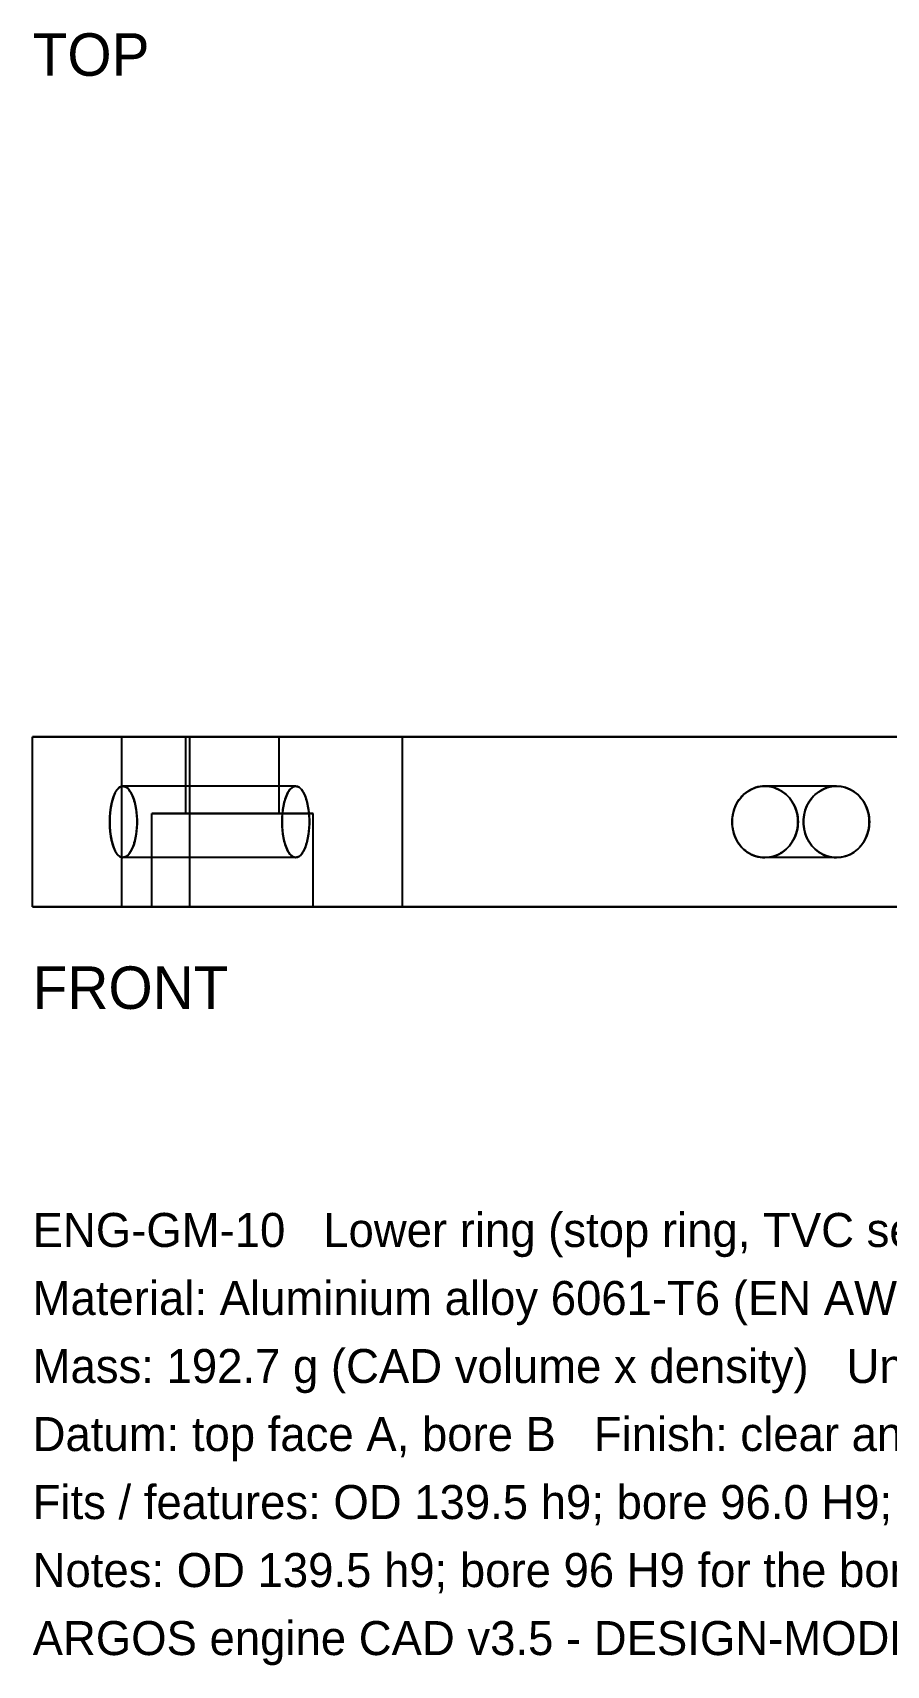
# Model space of a CAD drawing. Header units: millimetres. Extents: x 0 to 324, y -45 to 194.
# Drawn here: x 0 to 50.2, y -44.6 to 51.4 of the extents above; entities that cross this region are included whole.
import ezdxf

# ---------------------------------------------------------------- set-up
doc = ezdxf.new("R2010")
doc.units = ezdxf.units.MM
for name, color, linetype in [('FRONT_HIDDEN', 8, 'CONTINUOUS'), ('FRONT_VISIBLE', 7, 'Continuous'), ('TOP_VISIBLE', 7, 'Continuous')]:
    doc.layers.add(name, color=color, linetype=linetype)

msp = doc.modelspace()

# ---------------------------------------------------------------- linework, layer by layer
at = {"layer": 'FRONT_HIDDEN'}
for points in [[(139.5, 10), (133.435, 10), (127.37, 10), (121.304, 10), (115.239, 10), (109.174, 10), (103.109, 10), (97.043, 10), (90.978, 10), (84.913, 10), (78.848, 10), (72.783, 10), (66.717, 10), (60.652, 10), (54.587, 10), (48.522, 10), (42.457, 10), (36.391, 10), (30.326, 10), (24.261, 10), (18.196, 10), (12.13, 10), (6.065, 10), (0, 10)], [(9.25, 10), (9.076, 10), (8.902, 10), (8.728, 10), (8.554, 10), (8.38, 10), (8.207, 10), (8.033, 10), (7.859, 10), (7.685, 10), (7.511, 10), (7.337, 10), (7.163, 10), (6.989, 10), (6.815, 10), (6.641, 10), (6.467, 10), (6.293, 10), (6.12, 10), (5.946, 10), (5.772, 10), (5.598, 10), (5.424, 10), (5.25, 10)], [(5.25, 10), (5.424, 10), (5.598, 10), (5.772, 10), (5.946, 10), (6.12, 10), (6.293, 10), (6.467, 10), (6.641, 10), (6.815, 10), (6.989, 10), (7.163, 10), (7.337, 10), (7.511, 10), (7.685, 10), (7.859, 10), (8.033, 10), (8.207, 10), (8.38, 10), (8.554, 10), (8.728, 10), (8.902, 10), (9.076, 10), (9.25, 10)], [(5.25, 0), (5.25, 10)], [(14.5, 10), (14.261, 10), (14.022, 10), (13.783, 10), (13.543, 10), (13.304, 10), (13.065, 10), (12.826, 10), (12.587, 10), (12.348, 10), (12.109, 10), (11.87, 10), (11.63, 10), (11.391, 10), (11.152, 10), (10.913, 10), (10.674, 10), (10.435, 10), (10.196, 10), (9.957, 10), (9.717, 10), (9.478, 10), (9.239, 10), (9, 10)], [(9, 10), (9.239, 10), (9.478, 10), (9.717, 10), (9.957, 10), (10.196, 10), (10.435, 10), (10.674, 10), (10.913, 10), (11.152, 10), (11.391, 10), (11.63, 10), (11.87, 10), (12.109, 10), (12.348, 10), (12.587, 10), (12.826, 10), (13.065, 10), (13.304, 10), (13.543, 10), (13.783, 10), (14.022, 10), (14.261, 10), (14.5, 10)], [(14.5, 10), (14.261, 10), (14.022, 10), (13.783, 10), (13.543, 10), (13.304, 10), (13.065, 10), (12.826, 10), (12.587, 10), (12.348, 10), (12.109, 10), (11.87, 10), (11.63, 10), (11.391, 10), (11.152, 10), (10.913, 10), (10.674, 10), (10.435, 10), (10.196, 10), (9.957, 10), (9.717, 10), (9.478, 10), (9.239, 10), (9, 10)], [(9, 10), (9.239, 10), (9.478, 10), (9.717, 10), (9.957, 10), (10.196, 10), (10.435, 10), (10.674, 10), (10.913, 10), (11.152, 10), (11.391, 10), (11.63, 10), (11.87, 10), (12.109, 10), (12.348, 10), (12.587, 10), (12.826, 10), (13.065, 10), (13.304, 10), (13.543, 10), (13.783, 10), (14.022, 10), (14.261, 10), (14.5, 10)], [(9, 5.5), (9, 10)], [(9, 5.5), (9, 10)], [(9.25, 0), (9.25, 10)], [(14.5, 5.5), (14.5, 10)], [(14.5, 5.5), (14.5, 10)], [(117.75, 10), (113.576, 10), (109.402, 10), (105.228, 10), (101.054, 10), (96.88, 10), (92.707, 10), (88.533, 10), (84.359, 10), (80.185, 10), (76.011, 10), (71.837, 10), (67.663, 10), (63.489, 10), (59.315, 10), (55.141, 10), (50.967, 10), (46.793, 10), (42.62, 10), (38.446, 10), (34.272, 10), (30.098, 10), (25.924, 10), (21.75, 10)], [(21.75, 10), (25.924, 10), (30.098, 10), (34.272, 10), (38.446, 10), (42.62, 10), (46.793, 10), (50.967, 10), (55.141, 10), (59.315, 10), (63.489, 10), (67.663, 10), (71.837, 10), (76.011, 10), (80.185, 10), (84.359, 10), (88.533, 10), (92.707, 10), (96.88, 10), (101.054, 10), (105.228, 10), (109.402, 10), (113.576, 10), (117.75, 10)], [(21.75, 0), (21.75, 10)], [(4.887, 6.772), (4.892, 6.781), (4.897, 6.79), (4.902, 6.798), (4.907, 6.807), (4.913, 6.815), (4.918, 6.824), (4.924, 6.832), (4.929, 6.841), (4.935, 6.849), (4.941, 6.858), (4.947, 6.866), (4.953, 6.874), (4.959, 6.882), (4.965, 6.89), (4.971, 6.898), (4.977, 6.906), (4.984, 6.914), (4.99, 6.922), (4.997, 6.929), (5.003, 6.937), (5.01, 6.945), (5.017, 6.952), (5.024, 6.959)], [(5.132, 7.047), (5.137, 7.05), (5.141, 7.053), (5.146, 7.055), (5.15, 7.058), (5.155, 7.06), (5.159, 7.062), (5.164, 7.065), (5.168, 7.067), (5.173, 7.069), (5.178, 7.071), (5.183, 7.073), (5.187, 7.075), (5.192, 7.077), (5.197, 7.079), (5.202, 7.081), (5.207, 7.083), (5.212, 7.084), (5.216, 7.086), (5.221, 7.087), (5.226, 7.089), (5.231, 7.09), (5.236, 7.091), (5.241, 7.092)], [(5.25, 7.094), (5.253, 7.095), (5.255, 7.095), (5.258, 7.096), (5.26, 7.096), (5.263, 7.096), (5.265, 7.097), (5.268, 7.097), (5.271, 7.098), (5.273, 7.098), (5.276, 7.098), (5.278, 7.098), (5.281, 7.099), (5.283, 7.099), (5.286, 7.099), (5.289, 7.099), (5.291, 7.099), (5.294, 7.1), (5.296, 7.1), (5.299, 7.1), (5.302, 7.1), (5.304, 7.1), (5.307, 7.1), (5.309, 7.1)], [(5.309, 7.1), (5.506, 7.037), (5.66, 6.896), (5.778, 6.724), (5.871, 6.536), (5.945, 6.341), (6.005, 6.14), (6.052, 5.936), (6.089, 5.73), (6.115, 5.522), (6.133, 5.314), (6.141, 5.105), (6.141, 4.895), (6.133, 4.686), (6.115, 4.478), (6.089, 4.27), (6.052, 4.064), (6.005, 3.86), (5.945, 3.659), (5.871, 3.464), (5.778, 3.276), (5.66, 3.104), (5.506, 2.963), (5.309, 2.9)], [(15.472, 7.1), (5.309, 7.1)], [(15.472, 7.1), (5.309, 7.1)], [(14.668, 5), (14.669, 5.104), (14.672, 5.208), (14.677, 5.312), (14.684, 5.416), (14.693, 5.52), (14.705, 5.624), (14.718, 5.727), (14.734, 5.83), (14.752, 5.932), (14.773, 6.034), (14.796, 6.136), (14.823, 6.237), (14.852, 6.337), (14.885, 6.435), (14.923, 6.532), (14.964, 6.628), (15.011, 6.721), (15.065, 6.81), (15.126, 6.895), (15.196, 6.972), (15.277, 7.037), (15.37, 7.083), (15.472, 7.1)], [(15.472, 7.1), (15.277, 7.037), (15.126, 6.895), (15.011, 6.721), (14.923, 6.532), (14.852, 6.337), (14.796, 6.136), (14.752, 5.932), (14.718, 5.727), (14.693, 5.52), (14.677, 5.312), (14.669, 5.104), (14.669, 4.896), (14.677, 4.688), (14.693, 4.48), (14.718, 4.273), (14.752, 4.068), (14.796, 3.864), (14.852, 3.663), (14.923, 3.468), (15.011, 3.279), (15.126, 3.105), (15.277, 2.963), (15.472, 2.9)], [(16.276, 5), (16.275, 5.104), (16.272, 5.208), (16.267, 5.312), (16.26, 5.416), (16.251, 5.52), (16.239, 5.624), (16.226, 5.727), (16.21, 5.83), (16.192, 5.932), (16.171, 6.034), (16.148, 6.136), (16.122, 6.237), (16.092, 6.337), (16.059, 6.435), (16.022, 6.532), (15.98, 6.628), (15.933, 6.721), (15.879, 6.81), (15.819, 6.895), (15.749, 6.972), (15.668, 7.037), (15.574, 7.083), (15.472, 7.1)], [(15.472, 7.1), (15.668, 7.037), (15.819, 6.895), (15.933, 6.721), (16.022, 6.532), (16.092, 6.337), (16.148, 6.136), (16.192, 5.932), (16.226, 5.727), (16.251, 5.52), (16.267, 5.312), (16.275, 5.104), (16.275, 4.896), (16.267, 4.688), (16.251, 4.48), (16.226, 4.273), (16.192, 4.068), (16.148, 3.864), (16.092, 3.663), (16.022, 3.468), (15.933, 3.279), (15.819, 3.105), (15.668, 2.963), (15.472, 2.9)], [(43.058, 2.9), (42.784, 2.921), (42.516, 2.984), (42.26, 3.087), (42.023, 3.226), (41.809, 3.398), (41.62, 3.598), (41.46, 3.822), (41.33, 4.065), (41.232, 4.322), (41.167, 4.589), (41.134, 4.862), (41.134, 5.138), (41.167, 5.411), (41.232, 5.678), (41.33, 5.935), (41.46, 6.178), (41.62, 6.402), (41.809, 6.602), (42.023, 6.774), (42.26, 6.913), (42.516, 7.016), (42.784, 7.079), (43.058, 7.1)], [(43.058, 7.1), (43.196, 7.095), (43.333, 7.079), (43.469, 7.052), (43.603, 7.016), (43.733, 6.969), (43.859, 6.913), (43.982, 6.848), (44.099, 6.775), (44.21, 6.693), (44.316, 6.603), (44.415, 6.507), (44.507, 6.404), (44.593, 6.295), (44.67, 6.181), (44.741, 6.062), (44.803, 5.938), (44.858, 5.811), (44.904, 5.681), (44.942, 5.548), (44.972, 5.413), (44.993, 5.276), (45.006, 5.138), (45.01, 5)], [(47.267, 7.1), (43.058, 7.1)], [(47.267, 7.1), (43.058, 7.1)], [(47.267, 7.1), (47.129, 7.095), (46.992, 7.079), (46.857, 7.052), (46.724, 7.016), (46.594, 6.969), (46.468, 6.913), (46.346, 6.848), (46.23, 6.774), (46.119, 6.692), (46.014, 6.603), (45.915, 6.506), (45.824, 6.403), (45.739, 6.294), (45.662, 6.179), (45.593, 6.06), (45.531, 5.937), (45.477, 5.81), (45.432, 5.679), (45.394, 5.547), (45.365, 5.412), (45.344, 5.275), (45.331, 5.138), (45.327, 5)], [(47.267, 2.9), (46.992, 2.921), (46.724, 2.984), (46.468, 3.087), (46.23, 3.226), (46.014, 3.397), (45.824, 3.597), (45.662, 3.821), (45.531, 4.063), (45.432, 4.321), (45.365, 4.588), (45.331, 4.862), (45.331, 5.138), (45.365, 5.412), (45.432, 5.679), (45.531, 5.937), (45.662, 6.179), (45.824, 6.403), (46.014, 6.603), (46.23, 6.774), (46.468, 6.913), (46.724, 7.016), (46.992, 7.079), (47.267, 7.1)], [(47.267, 2.9), (47.542, 2.921), (47.811, 2.984), (48.067, 3.087), (48.305, 3.226), (48.521, 3.397), (48.711, 3.597), (48.873, 3.821), (49.004, 4.063), (49.103, 4.321), (49.17, 4.588), (49.203, 4.862), (49.203, 5.138), (49.17, 5.412), (49.103, 5.679), (49.004, 5.937), (48.873, 6.179), (48.711, 6.403), (48.521, 6.603), (48.305, 6.774), (48.067, 6.913), (47.811, 7.016), (47.542, 7.079), (47.267, 7.1)], [(47.267, 7.1), (47.405, 7.095), (47.542, 7.079), (47.678, 7.052), (47.811, 7.016), (47.941, 6.969), (48.067, 6.913), (48.188, 6.848), (48.305, 6.774), (48.416, 6.692), (48.521, 6.603), (48.619, 6.506), (48.711, 6.403), (48.796, 6.294), (48.873, 6.179), (48.942, 6.06), (49.004, 5.937), (49.057, 5.81), (49.103, 5.679), (49.141, 5.547), (49.17, 5.412), (49.191, 5.275), (49.203, 5.138), (49.207, 5)], [(4.554, 5.467), (4.555, 5.48), (4.556, 5.494), (4.557, 5.507), (4.558, 5.521), (4.56, 5.534), (4.561, 5.547), (4.562, 5.561), (4.563, 5.574), (4.565, 5.588), (4.566, 5.601), (4.568, 5.614), (4.569, 5.628), (4.571, 5.641), (4.572, 5.655), (4.574, 5.668), (4.575, 5.681), (4.577, 5.695), (4.579, 5.708), (4.58, 5.722), (4.582, 5.735), (4.584, 5.748), (4.586, 5.762), (4.588, 5.775)], [(4.601, 5.862), (4.602, 5.87), (4.603, 5.878), (4.605, 5.886), (4.606, 5.894), (4.607, 5.901), (4.609, 5.909), (4.61, 5.917), (4.611, 5.925), (4.613, 5.933), (4.614, 5.941), (4.616, 5.948), (4.617, 5.956), (4.618, 5.964), (4.62, 5.972), (4.621, 5.979), (4.623, 5.987), (4.624, 5.995), (4.626, 6.003), (4.627, 6.011), (4.629, 6.018), (4.63, 6.026), (4.632, 6.034), (4.634, 6.042)], [(4.698, 6.308), (4.703, 6.322), (4.707, 6.336), (4.711, 6.35), (4.715, 6.364), (4.72, 6.378), (4.724, 6.392), (4.729, 6.406), (4.733, 6.42), (4.738, 6.434), (4.743, 6.448), (4.747, 6.462), (4.752, 6.475), (4.757, 6.489), (4.762, 6.503), (4.768, 6.517), (4.773, 6.53), (4.778, 6.544), (4.784, 6.558), (4.789, 6.571), (4.795, 6.585), (4.801, 6.599), (4.806, 6.612), (4.812, 6.625)], [(4.535, 5), (4.535, 5.007), (4.535, 5.014), (4.535, 5.021), (4.535, 5.028), (4.535, 5.035), (4.535, 5.041), (4.535, 5.048), (4.535, 5.055), (4.535, 5.062), (4.535, 5.069), (4.535, 5.076), (4.536, 5.083), (4.536, 5.09), (4.536, 5.097), (4.536, 5.104), (4.536, 5.11), (4.536, 5.117), (4.536, 5.124), (4.536, 5.131), (4.537, 5.138), (4.537, 5.145), (4.537, 5.152), (4.537, 5.159)], [(4.653, 3.871), (4.642, 3.919), (4.632, 3.968), (4.622, 4.016), (4.613, 4.065), (4.605, 4.114), (4.597, 4.162), (4.59, 4.211), (4.583, 4.26), (4.577, 4.309), (4.571, 4.358), (4.565, 4.408), (4.56, 4.457), (4.556, 4.506), (4.552, 4.555), (4.548, 4.605), (4.545, 4.654), (4.542, 4.703), (4.54, 4.753), (4.538, 4.802), (4.537, 4.852), (4.536, 4.901), (4.535, 4.951), (4.535, 5)], [(16.5, 5.5), (16.087, 5.5), (15.674, 5.5), (15.261, 5.5), (14.848, 5.5), (14.435, 5.5), (14.022, 5.5), (13.609, 5.5), (13.196, 5.5), (12.783, 5.5), (12.37, 5.5), (11.957, 5.5), (11.543, 5.5), (11.13, 5.5), (10.717, 5.5), (10.304, 5.5), (9.891, 5.5), (9.478, 5.5), (9.065, 5.5), (8.652, 5.5), (8.239, 5.5), (7.826, 5.5), (7.413, 5.5), (7, 5.5)], [(7, 5.5), (7.413, 5.5), (7.826, 5.5), (8.239, 5.5), (8.652, 5.5), (9.065, 5.5), (9.478, 5.5), (9.891, 5.5), (10.304, 5.5), (10.717, 5.5), (11.13, 5.5), (11.543, 5.5), (11.957, 5.5), (12.37, 5.5), (12.783, 5.5), (13.196, 5.5), (13.609, 5.5), (14.022, 5.5), (14.435, 5.5), (14.848, 5.5), (15.261, 5.5), (15.674, 5.5), (16.087, 5.5), (16.5, 5.5)], [(16.5, 5.5), (16.087, 5.5), (15.674, 5.5), (15.261, 5.5), (14.848, 5.5), (14.435, 5.5), (14.022, 5.5), (13.609, 5.5), (13.196, 5.5), (12.783, 5.5), (12.37, 5.5), (11.957, 5.5), (11.543, 5.5), (11.13, 5.5), (10.717, 5.5), (10.304, 5.5), (9.891, 5.5), (9.478, 5.5), (9.065, 5.5), (8.652, 5.5), (8.239, 5.5), (7.826, 5.5), (7.413, 5.5), (7, 5.5)], [(7, 5.5), (7.413, 5.5), (7.826, 5.5), (8.239, 5.5), (8.652, 5.5), (9.065, 5.5), (9.478, 5.5), (9.891, 5.5), (10.304, 5.5), (10.717, 5.5), (11.13, 5.5), (11.543, 5.5), (11.957, 5.5), (12.37, 5.5), (12.783, 5.5), (13.196, 5.5), (13.609, 5.5), (14.022, 5.5), (14.435, 5.5), (14.848, 5.5), (15.261, 5.5), (15.674, 5.5), (16.087, 5.5), (16.5, 5.5)], [(7, 0), (7, 5.5)], [(7, 0), (7, 5.5)], [(14.5, 5.5), (14.261, 5.5), (14.022, 5.5), (13.783, 5.5), (13.543, 5.5), (13.304, 5.5), (13.065, 5.5), (12.826, 5.5), (12.587, 5.5), (12.348, 5.5), (12.109, 5.5), (11.87, 5.5), (11.63, 5.5), (11.391, 5.5), (11.152, 5.5), (10.913, 5.5), (10.674, 5.5), (10.435, 5.5), (10.196, 5.5), (9.957, 5.5), (9.717, 5.5), (9.478, 5.5), (9.239, 5.5), (9, 5.5)], [(9, 5.5), (9.239, 5.5), (9.478, 5.5), (9.717, 5.5), (9.957, 5.5), (10.196, 5.5), (10.435, 5.5), (10.674, 5.5), (10.913, 5.5), (11.152, 5.5), (11.391, 5.5), (11.63, 5.5), (11.87, 5.5), (12.109, 5.5), (12.348, 5.5), (12.587, 5.5), (12.826, 5.5), (13.065, 5.5), (13.304, 5.5), (13.543, 5.5), (13.783, 5.5), (14.022, 5.5), (14.261, 5.5), (14.5, 5.5)], [(14.5, 5.5), (14.261, 5.5), (14.022, 5.5), (13.783, 5.5), (13.543, 5.5), (13.304, 5.5), (13.065, 5.5), (12.826, 5.5), (12.587, 5.5), (12.348, 5.5), (12.109, 5.5), (11.87, 5.5), (11.63, 5.5), (11.391, 5.5), (11.152, 5.5), (10.913, 5.5), (10.674, 5.5), (10.435, 5.5), (10.196, 5.5), (9.957, 5.5), (9.717, 5.5), (9.478, 5.5), (9.239, 5.5), (9, 5.5)], [(9, 5.5), (9.239, 5.5), (9.478, 5.5), (9.717, 5.5), (9.957, 5.5), (10.196, 5.5), (10.435, 5.5), (10.674, 5.5), (10.913, 5.5), (11.152, 5.5), (11.391, 5.5), (11.63, 5.5), (11.87, 5.5), (12.109, 5.5), (12.348, 5.5), (12.587, 5.5), (12.826, 5.5), (13.065, 5.5), (13.304, 5.5), (13.543, 5.5), (13.783, 5.5), (14.022, 5.5), (14.261, 5.5), (14.5, 5.5)], [(15.472, 2.9), (15.37, 2.917), (15.277, 2.963), (15.196, 3.028), (15.126, 3.105), (15.065, 3.19), (15.011, 3.279), (14.964, 3.372), (14.923, 3.468), (14.885, 3.565), (14.852, 3.663), (14.823, 3.763), (14.796, 3.864), (14.773, 3.966), (14.752, 4.068), (14.734, 4.17), (14.718, 4.273), (14.705, 4.376), (14.693, 4.48), (14.684, 4.584), (14.677, 4.688), (14.672, 4.792), (14.669, 4.896), (14.668, 5)], [(15.472, 2.9), (15.574, 2.917), (15.668, 2.963), (15.749, 3.028), (15.819, 3.105), (15.879, 3.19), (15.933, 3.279), (15.98, 3.372), (16.022, 3.468), (16.059, 3.565), (16.092, 3.663), (16.122, 3.763), (16.148, 3.864), (16.171, 3.966), (16.192, 4.068), (16.21, 4.17), (16.226, 4.273), (16.239, 4.376), (16.251, 4.48), (16.26, 4.584), (16.267, 4.688), (16.272, 4.792), (16.275, 4.896), (16.276, 5)], [(16.5, 0), (16.5, 5.5)], [(16.5, 0), (16.5, 5.5)], [(45.01, 5), (45.006, 4.862), (44.993, 4.724), (44.972, 4.587), (44.942, 4.452), (44.904, 4.319), (44.858, 4.189), (44.803, 4.062), (44.741, 3.938), (44.67, 3.819), (44.593, 3.705), (44.507, 3.596), (44.415, 3.493), (44.316, 3.397), (44.21, 3.307), (44.099, 3.225), (43.982, 3.152), (43.859, 3.087), (43.733, 3.031), (43.603, 2.984), (43.469, 2.948), (43.333, 2.921), (43.196, 2.905), (43.058, 2.9)], [(45.327, 5), (45.331, 4.862), (45.344, 4.725), (45.365, 4.588), (45.394, 4.453), (45.432, 4.321), (45.477, 4.19), (45.531, 4.063), (45.593, 3.94), (45.662, 3.821), (45.739, 3.706), (45.824, 3.597), (45.915, 3.494), (46.014, 3.397), (46.119, 3.308), (46.23, 3.226), (46.346, 3.152), (46.468, 3.087), (46.594, 3.031), (46.724, 2.984), (46.857, 2.948), (46.992, 2.921), (47.129, 2.905), (47.267, 2.9)], [(49.207, 5), (49.203, 4.862), (49.191, 4.725), (49.17, 4.588), (49.141, 4.453), (49.103, 4.321), (49.057, 4.19), (49.004, 4.063), (48.942, 3.94), (48.873, 3.821), (48.796, 3.706), (48.711, 3.597), (48.619, 3.494), (48.521, 3.397), (48.416, 3.308), (48.305, 3.226), (48.188, 3.152), (48.067, 3.087), (47.941, 3.031), (47.811, 2.984), (47.678, 2.948), (47.542, 2.921), (47.405, 2.905), (47.267, 2.9)], [(4.853, 3.289), (4.846, 3.304), (4.839, 3.318), (4.832, 3.332), (4.825, 3.347), (4.818, 3.361), (4.812, 3.376), (4.805, 3.39), (4.799, 3.405), (4.793, 3.42), (4.787, 3.435), (4.781, 3.45), (4.775, 3.464), (4.769, 3.479), (4.763, 3.494), (4.758, 3.509), (4.752, 3.524), (4.747, 3.539), (4.742, 3.554), (4.737, 3.57), (4.732, 3.585), (4.727, 3.6), (4.722, 3.615), (4.717, 3.63)], [(5.04, 3.025), (5.034, 3.03), (5.029, 3.036), (5.023, 3.041), (5.018, 3.047), (5.013, 3.052), (5.008, 3.058), (5.003, 3.064), (4.997, 3.07), (4.992, 3.076), (4.987, 3.081), (4.983, 3.087), (4.978, 3.093), (4.973, 3.099), (4.968, 3.105), (4.963, 3.112), (4.959, 3.118), (4.954, 3.124), (4.95, 3.13), (4.945, 3.136), (4.941, 3.143), (4.936, 3.149), (4.932, 3.155), (4.928, 3.162)], [(5.309, 2.9), (5.3, 2.9), (5.291, 2.901), (5.281, 2.901), (5.272, 2.902), (5.263, 2.904), (5.253, 2.905), (5.244, 2.907), (5.235, 2.909), (5.226, 2.911), (5.217, 2.914), (5.208, 2.917), (5.199, 2.92), (5.19, 2.923), (5.182, 2.927), (5.173, 2.931), (5.165, 2.935), (5.156, 2.939), (5.148, 2.944), (5.14, 2.948), (5.132, 2.953), (5.124, 2.958), (5.116, 2.963), (5.108, 2.968)], [(15.472, 2.9), (5.309, 2.9)], [(15.472, 2.9), (5.309, 2.9)], [(47.267, 2.9), (43.058, 2.9)], [(47.267, 2.9), (43.058, 2.9)], [(139.5, 0), (133.435, 0), (127.37, 0), (121.304, 0), (115.239, 0), (109.174, 0), (103.109, 0), (97.043, 0), (90.978, 0), (84.913, 0), (78.848, 0), (72.783, 0), (66.717, 0), (60.652, 0), (54.587, 0), (48.522, 0), (42.457, 0), (36.391, 0), (30.326, 0), (24.261, 0), (18.196, 0), (12.13, 0), (6.065, 0), (0, 0)], [(9.25, 0), (9.076, 0), (8.902, 0), (8.728, 0), (8.554, 0), (8.38, 0), (8.207, 0), (8.033, 0), (7.859, 0), (7.685, 0), (7.511, 0), (7.337, 0), (7.163, 0), (6.989, 0), (6.815, 0), (6.641, 0), (6.467, 0), (6.293, 0), (6.12, 0), (5.946, 0), (5.772, 0), (5.598, 0), (5.424, 0), (5.25, 0)], [(5.25, 0), (5.424, 0), (5.598, 0), (5.772, 0), (5.946, 0), (6.12, 0), (6.293, 0), (6.467, 0), (6.641, 0), (6.815, 0), (6.989, 0), (7.163, 0), (7.337, 0), (7.511, 0), (7.685, 0), (7.859, 0), (8.033, 0), (8.207, 0), (8.38, 0), (8.554, 0), (8.728, 0), (8.902, 0), (9.076, 0), (9.25, 0)], [(16.5, 0), (16.087, 0), (15.674, 0), (15.261, 0), (14.848, 0), (14.435, 0), (14.022, 0), (13.609, 0), (13.196, 0), (12.783, 0), (12.37, 0), (11.957, 0), (11.543, 0), (11.13, 0), (10.717, 0), (10.304, 0), (9.891, 0), (9.478, 0), (9.065, 0), (8.652, 0), (8.239, 0), (7.826, 0), (7.413, 0), (7, 0)], [(7, 0), (7.413, 0), (7.826, 0), (8.239, 0), (8.652, 0), (9.065, 0), (9.478, 0), (9.891, 0), (10.304, 0), (10.717, 0), (11.13, 0), (11.543, 0), (11.957, 0), (12.37, 0), (12.783, 0), (13.196, 0), (13.609, 0), (14.022, 0), (14.435, 0), (14.848, 0), (15.261, 0), (15.674, 0), (16.087, 0), (16.5, 0)], [(16.5, 0), (16.087, 0), (15.674, 0), (15.261, 0), (14.848, 0), (14.435, 0), (14.022, 0), (13.609, 0), (13.196, 0), (12.783, 0), (12.37, 0), (11.957, 0), (11.543, 0), (11.13, 0), (10.717, 0), (10.304, 0), (9.891, 0), (9.478, 0), (9.065, 0), (8.652, 0), (8.239, 0), (7.826, 0), (7.413, 0), (7, 0)], [(7, 0), (7.413, 0), (7.826, 0), (8.239, 0), (8.652, 0), (9.065, 0), (9.478, 0), (9.891, 0), (10.304, 0), (10.717, 0), (11.13, 0), (11.543, 0), (11.957, 0), (12.37, 0), (12.783, 0), (13.196, 0), (13.609, 0), (14.022, 0), (14.435, 0), (14.848, 0), (15.261, 0), (15.674, 0), (16.087, 0), (16.5, 0)], [(117.75, 0), (113.576, 0), (109.402, 0), (105.228, 0), (101.054, 0), (96.88, 0), (92.707, 0), (88.533, 0), (84.359, 0), (80.185, 0), (76.011, 0), (71.837, 0), (67.663, 0), (63.489, 0), (59.315, 0), (55.141, 0), (50.967, 0), (46.793, 0), (42.62, 0), (38.446, 0), (34.272, 0), (30.098, 0), (25.924, 0), (21.75, 0)], [(21.75, 0), (25.924, 0), (30.098, 0), (34.272, 0), (38.446, 0), (42.62, 0), (46.793, 0), (50.967, 0), (55.141, 0), (59.315, 0), (63.489, 0), (67.663, 0), (71.837, 0), (76.011, 0), (80.185, 0), (84.359, 0), (88.533, 0), (92.707, 0), (96.88, 0), (101.054, 0), (105.228, 0), (109.402, 0), (113.576, 0), (117.75, 0)]]:
    msp.add_lwpolyline(points, dxfattribs=at)
at = {"layer": 'FRONT_VISIBLE'}
for points in [[(0, 10), (6.065, 10), (12.13, 10), (18.196, 10), (24.261, 10), (30.326, 10), (36.391, 10), (42.457, 10), (48.522, 10), (54.587, 10), (60.652, 10), (66.717, 10), (72.783, 10), (78.848, 10), (84.913, 10), (90.978, 10), (97.043, 10), (103.109, 10), (109.174, 10), (115.239, 10), (121.304, 10), (127.37, 10), (133.435, 10), (139.5, 10)], [(0, 0), (0, 10)], [(5.309, 7.1), (5.115, 7.037), (4.967, 6.893), (4.857, 6.718), (4.772, 6.529), (4.706, 6.332), (4.653, 6.132), (4.612, 5.929), (4.581, 5.724), (4.558, 5.518), (4.543, 5.311), (4.536, 5.104), (4.536, 4.896), (4.543, 4.689), (4.558, 4.482), (4.581, 4.276), (4.612, 4.071), (4.653, 3.868), (4.706, 3.668), (4.772, 3.471), (4.857, 3.282), (4.967, 3.107), (5.115, 2.963), (5.309, 2.9)], [(4.812, 6.625), (4.815, 6.632), (4.818, 6.639), (4.821, 6.645), (4.824, 6.651), (4.827, 6.658), (4.83, 6.664), (4.833, 6.671), (4.836, 6.677), (4.84, 6.684), (4.843, 6.69), (4.846, 6.697), (4.849, 6.703), (4.852, 6.709), (4.856, 6.716), (4.859, 6.722), (4.862, 6.728), (4.866, 6.735), (4.869, 6.741), (4.873, 6.747), (4.876, 6.753), (4.88, 6.76), (4.883, 6.766), (4.887, 6.772)], [(5.024, 6.959), (5.028, 6.964), (5.033, 6.968), (5.037, 6.972), (5.041, 6.977), (5.046, 6.981), (5.05, 6.985), (5.055, 6.989), (5.059, 6.993), (5.064, 6.997), (5.068, 7.001), (5.073, 7.005), (5.078, 7.009), (5.082, 7.013), (5.087, 7.016), (5.092, 7.02), (5.097, 7.024), (5.102, 7.027), (5.107, 7.031), (5.112, 7.034), (5.117, 7.038), (5.122, 7.041), (5.127, 7.044), (5.132, 7.047)], [(5.241, 7.092), (5.242, 7.093), (5.242, 7.093), (5.243, 7.093), (5.243, 7.093), (5.243, 7.093), (5.244, 7.093), (5.244, 7.093), (5.244, 7.093), (5.245, 7.093), (5.245, 7.093), (5.246, 7.093), (5.246, 7.093), (5.246, 7.093), (5.247, 7.094), (5.247, 7.094), (5.247, 7.094), (5.248, 7.094), (5.248, 7.094), (5.248, 7.094), (5.249, 7.094), (5.249, 7.094), (5.25, 7.094), (5.25, 7.094)], [(6.142, 5), (6.141, 5.105), (6.138, 5.209), (6.133, 5.314), (6.125, 5.418), (6.115, 5.522), (6.103, 5.626), (6.089, 5.73), (6.072, 5.833), (6.052, 5.936), (6.03, 6.038), (6.005, 6.14), (5.977, 6.241), (5.945, 6.341), (5.91, 6.439), (5.871, 6.536), (5.827, 6.631), (5.778, 6.724), (5.723, 6.813), (5.66, 6.896), (5.588, 6.973), (5.506, 7.037), (5.412, 7.083), (5.309, 7.1)], [(43.058, 7.1), (42.92, 7.095), (42.784, 7.079), (42.648, 7.053), (42.516, 7.016), (42.386, 6.97), (42.26, 6.913), (42.139, 6.848), (42.023, 6.774), (41.913, 6.692), (41.809, 6.602), (41.711, 6.505), (41.62, 6.402), (41.536, 6.293), (41.46, 6.178), (41.391, 6.059), (41.33, 5.935), (41.277, 5.808), (41.232, 5.678), (41.196, 5.545), (41.167, 5.411), (41.146, 5.275), (41.134, 5.138), (41.13, 5)], [(43.058, 2.9), (43.333, 2.921), (43.603, 2.984), (43.859, 3.087), (44.099, 3.225), (44.316, 3.397), (44.507, 3.596), (44.67, 3.819), (44.803, 4.062), (44.904, 4.319), (44.972, 4.587), (45.006, 4.862), (45.006, 5.138), (44.972, 5.413), (44.904, 5.681), (44.803, 5.938), (44.67, 6.181), (44.507, 6.404), (44.316, 6.603), (44.099, 6.775), (43.859, 6.913), (43.603, 7.016), (43.333, 7.079), (43.058, 7.1)], [(4.588, 5.775), (4.588, 5.779), (4.589, 5.783), (4.589, 5.786), (4.59, 5.79), (4.59, 5.794), (4.591, 5.798), (4.592, 5.802), (4.592, 5.805), (4.593, 5.809), (4.593, 5.813), (4.594, 5.817), (4.594, 5.821), (4.595, 5.824), (4.596, 5.828), (4.596, 5.832), (4.597, 5.836), (4.597, 5.84), (4.598, 5.843), (4.599, 5.847), (4.599, 5.851), (4.6, 5.855), (4.6, 5.859), (4.601, 5.862)], [(4.634, 6.042), (4.636, 6.053), (4.638, 6.065), (4.641, 6.077), (4.643, 6.088), (4.646, 6.1), (4.649, 6.111), (4.651, 6.123), (4.654, 6.135), (4.657, 6.146), (4.659, 6.158), (4.662, 6.169), (4.665, 6.181), (4.668, 6.193), (4.671, 6.204), (4.674, 6.216), (4.676, 6.227), (4.68, 6.239), (4.683, 6.25), (4.686, 6.262), (4.689, 6.273), (4.692, 6.285), (4.695, 6.296), (4.698, 6.308)], [(4.537, 5.159), (4.537, 5.172), (4.538, 5.186), (4.538, 5.199), (4.539, 5.212), (4.539, 5.226), (4.54, 5.239), (4.54, 5.253), (4.541, 5.266), (4.542, 5.279), (4.542, 5.293), (4.543, 5.306), (4.544, 5.32), (4.544, 5.333), (4.545, 5.346), (4.546, 5.36), (4.547, 5.373), (4.548, 5.387), (4.549, 5.4), (4.55, 5.413), (4.551, 5.427), (4.552, 5.44), (4.553, 5.453), (4.554, 5.467)], [(5.309, 2.9), (5.412, 2.917), (5.506, 2.963), (5.588, 3.027), (5.66, 3.104), (5.723, 3.187), (5.778, 3.276), (5.827, 3.369), (5.871, 3.464), (5.91, 3.561), (5.945, 3.659), (5.977, 3.759), (6.005, 3.86), (6.03, 3.962), (6.052, 4.064), (6.072, 4.167), (6.089, 4.27), (6.103, 4.374), (6.115, 4.478), (6.125, 4.582), (6.133, 4.686), (6.138, 4.791), (6.141, 4.895), (6.142, 5)], [(41.13, 5), (41.134, 4.862), (41.146, 4.725), (41.167, 4.589), (41.196, 4.455), (41.232, 4.322), (41.277, 4.192), (41.33, 4.065), (41.391, 3.941), (41.46, 3.822), (41.536, 3.707), (41.62, 3.598), (41.711, 3.495), (41.809, 3.398), (41.913, 3.308), (42.023, 3.226), (42.139, 3.152), (42.26, 3.087), (42.386, 3.03), (42.516, 2.984), (42.648, 2.947), (42.784, 2.921), (42.92, 2.905), (43.058, 2.9)], [(4.717, 3.63), (4.714, 3.641), (4.711, 3.651), (4.707, 3.662), (4.704, 3.672), (4.701, 3.682), (4.698, 3.693), (4.695, 3.703), (4.692, 3.714), (4.69, 3.724), (4.687, 3.734), (4.684, 3.745), (4.681, 3.755), (4.678, 3.766), (4.676, 3.776), (4.673, 3.787), (4.67, 3.797), (4.668, 3.808), (4.665, 3.818), (4.662, 3.829), (4.66, 3.839), (4.657, 3.85), (4.655, 3.86), (4.653, 3.871)], [(4.928, 3.162), (4.924, 3.167), (4.921, 3.173), (4.917, 3.178), (4.914, 3.183), (4.91, 3.189), (4.907, 3.194), (4.903, 3.2), (4.9, 3.205), (4.897, 3.211), (4.893, 3.216), (4.89, 3.222), (4.887, 3.227), (4.884, 3.233), (4.881, 3.238), (4.877, 3.244), (4.874, 3.25), (4.871, 3.255), (4.868, 3.261), (4.865, 3.267), (4.862, 3.272), (4.859, 3.278), (4.856, 3.284), (4.853, 3.289)], [(5.108, 2.968), (5.105, 2.971), (5.102, 2.973), (5.099, 2.975), (5.095, 2.977), (5.092, 2.98), (5.089, 2.982), (5.086, 2.984), (5.083, 2.987), (5.08, 2.989), (5.077, 2.992), (5.074, 2.994), (5.071, 2.996), (5.068, 2.999), (5.065, 3.001), (5.062, 3.004), (5.06, 3.007), (5.057, 3.009), (5.054, 3.012), (5.051, 3.014), (5.048, 3.017), (5.045, 3.02), (5.043, 3.022), (5.04, 3.025)], [(0, 0), (6.065, 0), (12.13, 0), (18.196, 0), (24.261, 0), (30.326, 0), (36.391, 0), (42.457, 0), (48.522, 0), (54.587, 0), (60.652, 0), (66.717, 0), (72.783, 0), (78.848, 0), (84.913, 0), (90.978, 0), (97.043, 0), (103.109, 0), (109.174, 0), (115.239, 0), (121.304, 0), (127.37, 0), (133.435, 0), (139.5, 0)]]:
    msp.add_lwpolyline(points, dxfattribs=at)

# ---------------------------------------------------------------- texts
for s, p in [('ENG-GM-10   Lower ring (stop ring, TVC servo base, frame tie)', (0, -20)), ('Material: Aluminium alloy 6061-T6 (EN AW-6061 T6), bar/tube   Process: CNC mill from 12 mm plate', (0, -24)), ('Mass: 192.7 g (CAD volume x density)   Units: mm   Frame: modelling frame (+Z forward)   Bounding box: 139.50 x 139.50 x 10.00', (0, -28)), ('Datum: top face A, bore B   Finish: clear anodise   Heat treatment: T6', (0, -32)), ('Fits / features: OD 139.5 h9; bore 96.0 H9; bracket pattern position 0.05 to B', (0, -36)), ('Notes: OD 139.5 h9; bore 96 H9 for the bonded PU bumper; 8x M5 radial (airframe); 4x M5 to the posts; 8x M4 counterbored from below to the TVC brackets', (0, -40)), ('ARGOS engine CAD v3.5 - DESIGN-MODEL DRAWING generated from the solid; dimensions from the model; general tolerances ISO 2768-m unless a fit is listed; NOT released for fabrication (Mechanical, 2026-10-13)', (0, -44))]:
    msp.add_text(s, height=2).set_placement(p)
msp.add_text('FRONT', height=2.5, dxfattribs=at).set_placement((0, -6))
at = {"layer": 'TOP_VISIBLE'}
msp.add_text('TOP', height=2.5, dxfattribs=at).set_placement((0, 48.875))

doc.saveas('drawing.dxf')
